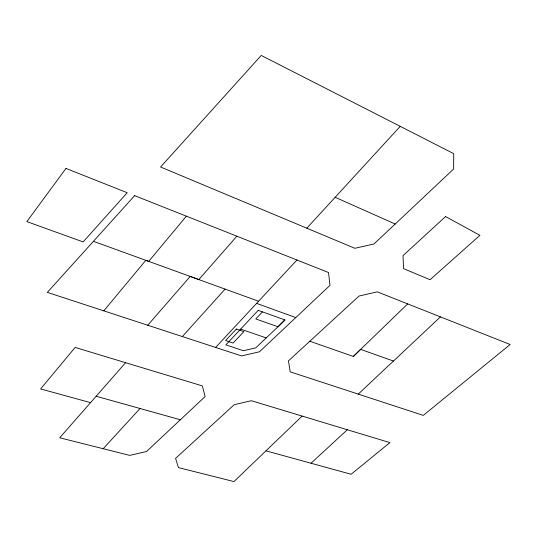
<?xml version="1.0" encoding="UTF-8"?>
<svg xmlns="http://www.w3.org/2000/svg" width="537" height="537" viewBox="0 0 537 537"><rect width="100%" height="100%" fill="white"/><g stroke="black" fill="none" stroke-linecap="round" stroke-linejoin="round"><path stroke-width="0.81" d="M103.795 310.856L145.816 260.317L198.851 279.569L236.871 236.193M186.373 216.169L148.722 261.371L93.431 241.314M147.756 325.241L190.199 276.434L258.599 301.25M125.598 362.69L59.708 437.789L129.759 455.389L146.601 451.476L205.094 396.575L202.362 385.902L75.146 347.432L40.604 388.936L90.545 402.643M182.352 336.558L225.084 289.081M103.178 448.71L140.05 408.503M306.808 228.191L400.24 126.356M215.599 347.446L296.954 260.015M262.432 311.883L255.793 318.944L278.005 326.764L284.67 319.83M309.815 341.237L359.052 296.028L377.296 291.846L510.15 344.512L423.29 415.383L290.228 371.852L288.429 360.891L309.815 341.237L353.333 356.447L360.636 349.365L393.446 361.045M353.333 356.447L407.684 303.908M302.156 416.081L233.971 481.575L178.445 467.606L175.565 458.37L234.219 404.683L251.323 400.709L389.902 442.622L351.117 474.272L265.976 450.838M395.185 224.023L373.967 243.973L354.876 248.302L160.576 167L261.244 55.425L453.711 153.649L453.637 169.001L395.185 224.023L335.155 197.294M358.253 394.124L440.454 316.877M311.004 463.243L347.325 429.754M96.157 396.246L180.392 419.766M240.63 329.121L266.231 337.901M256.619 303.385L295.786 317.575M65.984 168.423L26.85 221.606L83.128 241.925L127.215 192.723L65.984 168.423M134.639 195.656L47.343 292.383L241.516 355.917L259.418 351.802L329.98 285.375L328.53 272.534L134.639 195.656M236.347 329.047L225.614 340.545L233.132 343.049L243.872 331.618L236.347 329.047M258.196 310.366L225.855 344.895L243.415 350.701L255.679 347.889L285.154 320.005L258.196 310.366M445.569 216.545L403.005 255.646L403.556 268.648L430.063 279.73L479.917 235.334L445.569 216.545"/></g></svg>
